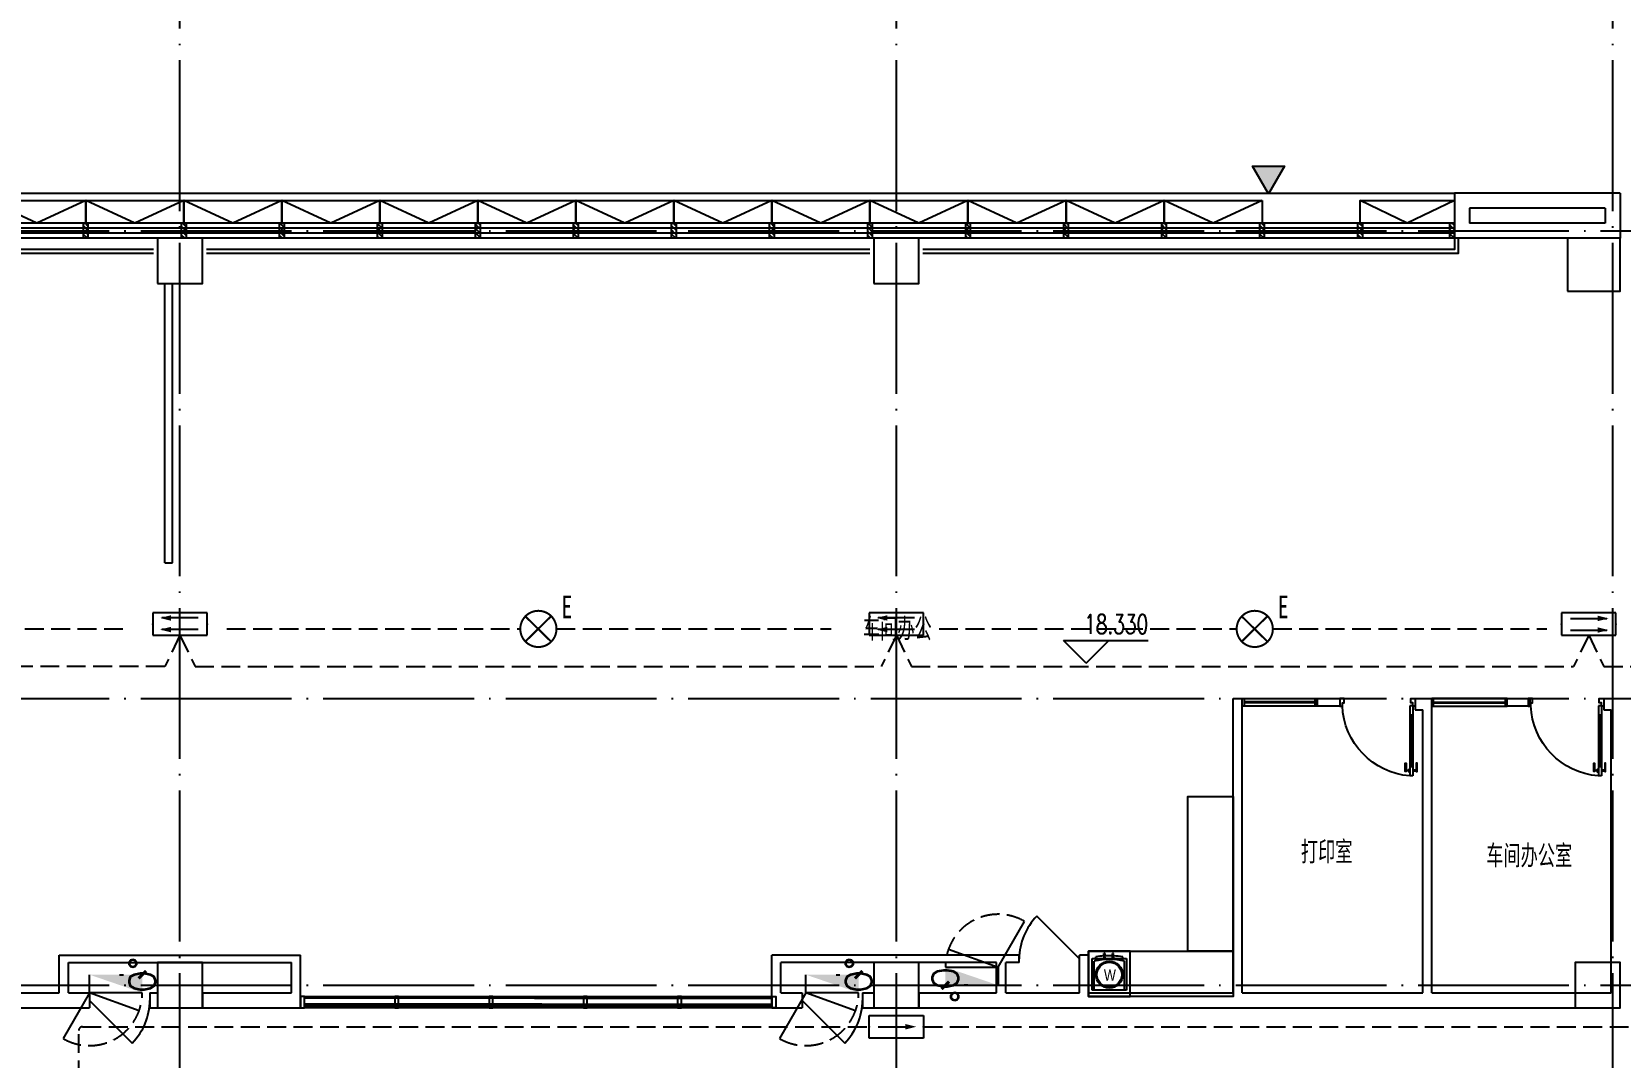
# Model space of a CAD drawing. Extents: x -621157 to 1764546, y -106808 to 741893.
# Drawn here: x 18916 to 39981, y 329046 to 342638 of the extents above; entities that cross this region are included whole.
import ezdxf
from ezdxf.enums import TextEntityAlignment as Align

# ---------------------------------------------------------------- set-up
doc = ezdxf.new("R2010")
doc.units = 0
doc.header["$LTSCALE"] = 1000
doc.header["$MEASUREMENT"] = 0
for name, pattern in [('DASH', [0.35, 0.25, -0.1]), ('XREF-A-101-平面图_t3$0$__DASH', [0.35, 0.25, -0.1]), ('XREF-A-101-平面图_t3$0$DASH', [0.35, 0.25, -0.1]), ('XREF-A-101-平面图_t3$0$DOTE', [2.42, 2, -0.2, 0.02, -0.2])]:
    doc.linetypes.add(name, pattern=pattern)
for name, color, linetype in [('0-底图', 7, 'Continuous'), ('E-EQUIP-LGT', 3, 'Continuous'), ('EQUIP-照明', 3, 'Continuous'), ('TEL_TEXT', 7, 'Continuous'), ('WIRE-应急', 4, 'DASH'), ('WIRE-照明', 4, 'Continuous'), ('XREF-A-101-平面图_t3$0$A-COLUMN', 8, 'Continuous'), ('XREF-A-101-平面图_t3$0$A-CURTWALL', 8, 'Continuous'), ('XREF-A-101-平面图_t3$0$A-DIM_ELEV', 8, 'Continuous'), ('XREF-A-101-平面图_t3$0$A-DOTE', 8, 'Continuous'), ('XREF-A-101-平面图_t3$0$A-RAIL', 8, 'Continuous'), ('XREF-A-101-平面图_t3$0$A-ROOM-CH', 8, 'Continuous'), ('XREF-A-101-平面图_t3$0$A-SEE', 8, 'Continuous'), ('XREF-A-101-平面图_t3$0$A-WALL-FILL', 8, 'Continuous'), ('XREF-A-101-平面图_t3$0$A-WINDOW', 8, 'Continuous'), ('XREF-A-101-平面图_t3$0$A-开启符号', 8, 'Continuous'), ('XREF-A-101-平面图_t3$0$DOOR-INF', 8, 'Continuous'), ('XREF-A-101-平面图_t3$0$F-B-INF', 8, 'Continuous'), ('XREF-A-101-平面图_t3$0$F-L-INF', 8, 'Continuous'), ('XREF-A-101-平面图_t3$0$GLASS WALL-INF', 8, 'Continuous'), ('XREF-A-101-平面图_t3$0$I-WALL-GYPSUM', 8, 'Continuous'), ('XREF-A-101-平面图_t3$0$I-玻璃隔断', 8, 'Continuous'), ('XREF-A-101-平面图_t3$0$P-EQUIPMENT', 8, 'Continuous'), ('XREF-A-101-平面图_t3$0$PARTITION-INF', 8, 'Continuous'), ('XREF-A-101-平面图_t3$0$PUB_HATCH', 8, 'Continuous'), ('XREF-A-101-平面图_t3$0$PUB_TEXT', 8, 'Continuous'), ('XREF-A-101-平面图_t3$0$水-尺寸', 8, 'Continuous'), ('设备-照明', 3, 'Continuous')]:
    doc.layers.add(name, color=color, linetype=linetype)
doc.styles.add('_TEL_DIM', font='SIMPLEX', dxfattribs={"width": 0.8, "height": 3.5, "bigfont": 'HZTXT'})
doc.styles.get("Standard").update_dxf_attribs({"font": 'romans.shx', "bigfont": 'HZDXC.SHX'})
doc.styles.add('STYLE1', font='simhei.ttf')
doc.styles.add('XREF-A-101-平面图_t3$0$-HZDXCROMANS', font='ROMANS.shx', dxfattribs={"bigfont": 'HZDXC.shx'})
doc.styles.add('XREF-A-101-平面图_t3$0$69F Layout plan$0$Standard', font='arial.ttf', dxfattribs={"width": 0.8})
doc.styles.add('XREF-A-101-平面图_t3$0$A-STANDARD', font='SIMPLEX', dxfattribs={"bigfont": 'GBCBIG'})
doc.dimstyles.get("Standard").update_dxf_attribs({"dimscale": 100, "dimtxt": 3.5, "dimasz": 1, "dimexe": 2.5, "dimexo": 3, "dimgap": 1.5, "dimtad": 1, "dimdec": 0, "dimzin": 0, "dimdsep": 46, "dimtxsty": 'Standard', "dimblk": 'ARCHTICK', "dimcen": 0.09, "dimadec": 0, "dimazin": 0, "dimtfac": 1, "dimtdec": 0, "dimtix": 1, "dimtmove": 2, "dimatfit": 3, "dimfxl": 0, "dimtolj": 1, "dimtzin": 0, "dimarcsym": 0})

# ---------------------------------------------------------------- blocks, each defined once
blk = doc.blocks.new('XREF-A-101-平面图_t3$0$柱网4F')
at = {"layer": 'XREF-A-101-平面图_t3$0$A-COLUMN'}
for points in [[(18700, -700), (19300, -700), (19300, -100), (18700, -100)], [(28200, -700), (28800, -700), (28800, -100), (28200, -100)], [(37400, -800), (38100, -800), (38100, -100), (37400, -100)], [(18700, -10300), (19300, -10300), (19300, -9700), (18700, -9700)], [(28200, -10300), (28800, -10300), (28800, -9700), (28200, -9700)], [(37500, -10300), (38100, -10300), (38100, -9700), (37500, -9700)]]:
    blk.add_lwpolyline(points, close=True, dxfattribs=at)
blk = doc.blocks.new('XREF-A-101-平面图_t3$0$G$C869EB286')
at = {"layer": 'XREF-A-101-平面图_t3$0$A-WINDOW'}
h = blk.add_hatch(dxfattribs=at)
h.set_pattern_fill('ANSI31', color=256, scale=25)
h.set_pattern_definition([(45, (-143.957, -89940), (-28.0633, 28.0633), [])])
h.paths.add_polyline_path([(0, 60), (200, 60), (200, 0), (0, 0)])
blk.add_lwpolyline([(0, 60), (200, 60), (200, 0), (0, 0)], close=True, dxfattribs=at)
blk = doc.blocks.new('XREF-A-101-平面图_t3$0$ROOM')
at = {"layer": 'XREF-A-101-平面图_t3$0$A-ROOM-CH', "style": 'XREF-A-101-平面图_t3$0$-HZDXCROMANS', "width": 0.6}
for tag, p in [('中文房间名称', (0, -1000)), ('英文房间名称', (0, -1500))]:
    blk.add_attdef(tag, text='', height=300, dxfattribs=at).set_placement(p, align=Align.CENTER)
blk = doc.blocks.new('_ArchTick')
at = {"color": 0, "linetype": 'ByBlock', "const_width": 0.4}
blk.add_lwpolyline([(-0.5, -0.5), (0.5, 0.5)], dxfattribs=at)
blk = doc.blocks.new('*D25423')
at = {"layer": 'Defpoints', "color": 0}
blk.add_point((0, 0), dxfattribs=at)
blk.add_point((0, 0), dxfattribs=at)
blk.add_point((0, 0), dxfattribs=at)
blk.add_point((0, 0), dxfattribs=at)
at = {"layer": 'XREF-A-101-平面图_t3$0$水-尺寸', "color": 0, "linetype": 'ByBlock', "lineweight": -2}
blk.add_line((0, 300), (0, 250), dxfattribs=at)
blk.add_line((0, 300), (0, 250), dxfattribs=at)
blk.add_arc((0, 0), 0, 180, 180, dxfattribs=at)
at = {"layer": 'XREF-A-101-平面图_t3$0$水-尺寸', "color": 0, "linetype": 'ByBlock', "lineweight": -2, "xscale": 100, "yscale": 100, "zscale": 100}
for rotation in [90, 90.00000000000001]:
    blk.add_blockref('_ArchTick', (0, 0), dxfattribs=dict(at, rotation=rotation))
at = {"layer": 'XREF-A-101-平面图_t3$0$水-尺寸', "color": 0, "insert": (0, 0), "char_height": 350, "attachment_point": 5}
blk.add_mtext('\\A1;0%%d', dxfattribs=at)
blk = doc.blocks.new('XREF-A-101-平面图_t3$0$轴网(3)')
at = {"layer": 'XREF-A-101-平面图_t3$0$A-DOTE', "linetype": 'XREF-A-101-平面图_t3$0$DOTE'}
for p, q in [((19000, -3300), (19000, 43300)), ((28500, -3300), (28500, 43300)), ((38000, -3300), (38000, 43300)), ((-3300, 40000), (69800, 40000)), ((-3300, 33800), (69800, 33800)), ((-3300, 30000), (69800, 30000))]:
    blk.add_line(p, q, dxfattribs=at)
blk = doc.blocks.new('*U25354')
at = {"color": 1}
for p, q in [((1428, 10663), (1428, 7514)), ((1433, 10663), (1433, 7514)), ((1438, 10663), (1438, 7514)), ((1443, 10663), (1443, 7514)), ((1448, 10663), (1448, 7514)), ((1453, 10663), (1453, 7514)), ((1429, 7513), (1428, 7514)), ((1429, 7513), (1432, 7513)), ((1433, 7514), (1432, 7513)), ((1433, 7514), (1438, 7514)), ((1439, 7513), (1438, 7514)), ((1439, 7513), (1442, 7513)), ((1443, 7514), (1442, 7513)), ((1443, 7514), (1448, 7514)), ((1449, 7513), (1448, 7514)), ((1449, 7513), (1452, 7513)), ((1453, 7514), (1452, 7513))]:
    blk.add_line(p, q, dxfattribs=at)
blk = doc.blocks.new('*U25355')
at = {"color": 1}
for p, q in [((3016, 1134), (3015, 1133)), ((3015, 1133), (3015, 1129)), ((3016, 1128), (3015, 1129)), ((6165, 1134), (3016, 1134)), ((6165, 1128), (3016, 1128))]:
    blk.add_line(p, q, dxfattribs=at)
blk = doc.blocks.new('*U25356')
at = {"color": 1}
for p, q in [((1428, 10663), (1428, 7514)), ((1433, 10663), (1433, 7514)), ((1438, 10663), (1438, 7514)), ((1443, 10663), (1443, 7514)), ((1448, 10663), (1448, 7514)), ((1453, 10663), (1453, 7514)), ((1429, 7513), (1428, 7514)), ((1429, 7513), (1432, 7513)), ((1433, 7514), (1432, 7513)), ((1433, 7514), (1438, 7514)), ((1439, 7513), (1438, 7514)), ((1439, 7513), (1442, 7513)), ((1443, 7514), (1442, 7513)), ((1443, 7514), (1448, 7514)), ((1449, 7513), (1448, 7514)), ((1449, 7513), (1452, 7513)), ((1453, 7514), (1452, 7513))]:
    blk.add_line(p, q, dxfattribs=at)
blk = doc.blocks.new('*U25357')
at = {"color": 1}
for p, q in [((3016, 1134), (3015, 1133)), ((3015, 1133), (3015, 1129)), ((3016, 1128), (3015, 1129)), ((6165, 1134), (3016, 1134)), ((6165, 1128), (3016, 1128))]:
    blk.add_line(p, q, dxfattribs=at)
blk = doc.blocks.new('XREF-A-101-平面图_t3$0$A$C4A4B287C')
at = {"layer": 'XREF-A-101-平面图_t3$0$GLASS WALL-INF', "elevation": -1}
blk.add_lwpolyline([(100, 300), (100, 0), (0, 0), (0, 300)], close=True, dxfattribs=at)
blk = doc.blocks.new('*U25363')
at = {"layer": 'XREF-A-101-平面图_t3$0$PARTITION-INF', "color": 8}
for p, q in [((-21681, 43130), (-20732, 43130)), ((-20732, 43030), (-21681, 43030))]:
    blk.add_line(p, q, dxfattribs=at)
at = {"layer": 'XREF-A-101-平面图_t3$0$PARTITION-INF', "color": 5}
for p, q in [((-20732, 43085), (-21681, 43085)), ((-20732, 43075), (-21681, 43075))]:
    blk.add_line(p, q, dxfattribs=at)
for points in [[(-21706, 43130), (-21681, 43130), (-21681, 43030), (-21706, 43030)], [(-20732, 43130), (-20707, 43130), (-20707, 43030), (-20732, 43030)]]:
    blk.add_lwpolyline(points, close=True, dxfattribs=at)
blk = doc.blocks.new('XREF-A-101-平面图_t3$0$EW23')
at = {"color": 5}
for p, q in [((7205, 24900, 0), (7205, 23970, 0)), ((7205, 24900, 0), (7245, 24900, 0)), ((7245, 24900, 0), (7245, 23970, 0)), ((7245, 24780, 0), (7205, 24780, 0)), ((7205, 24090, 0), (7246, 24090, 0)), ((7205, 23970, 0), (7245, 23970, 0))]:
    blk.add_line(p, q, dxfattribs=at)
at = {"color": 5, "elevation": 0}
for points in [[(7215, 24995), (7175, 24995), (7175, 24895), (7205, 24895), (7205, 24940), (7233, 24940), (7233, 24985), (7233, 24995), (7215, 24995)], [(8135, 24995), (8175, 24995), (8175, 24895), (8140, 24895), (8140, 24940), (8117, 24940), (8117, 24985), (8117, 24995), (8135, 24995)]]:
    blk.add_lwpolyline(points, close=True, dxfattribs=at)
at = {"color": 8, "elevation": 0}
for points in [[(7228, 24780), (7228, 24090)], [(7160, 24035), (7160, 24026), (7150, 24026), (7150, 24140), (7160, 24140), (7160, 24045)], [(7296, 24035), (7296, 24026), (7306, 24026), (7306, 24140), (7296, 24140), (7296, 24045)]]:
    blk.add_lwpolyline(points, dxfattribs=at)
for points in [[(7200, 24035), (7154, 24035), (7154, 24045), (7200, 24045)], [(7205, 24021), (7200, 24021), (7200, 24059), (7205, 24059)], [(7246, 24021), (7256, 24021), (7256, 24059), (7246, 24059)], [(7256, 24035), (7302, 24035), (7302, 24045), (7256, 24045)]]:
    blk.add_lwpolyline(points, close=True, dxfattribs=at)
at = {"color": 8}
blk.add_arc((7172, 24936, 0), 969, 274.4003, 357.8611, dxfattribs=at)
blk = doc.blocks.new('*U25369')
at = {"layer": 'XREF-A-101-平面图_t3$0$PARTITION-INF', "color": 8}
for p, q in [((-18931, 43130), (-17988, 43130)), ((-17988, 43030), (-18931, 43030))]:
    blk.add_line(p, q, dxfattribs=at)
at = {"layer": 'XREF-A-101-平面图_t3$0$PARTITION-INF', "color": 5}
for p, q in [((-17988, 43085), (-18931, 43085)), ((-17988, 43075), (-18931, 43075))]:
    blk.add_line(p, q, dxfattribs=at)
for points in [[(-18956, 43130), (-18931, 43130), (-18931, 43030), (-18956, 43030)], [(-17988, 43130), (-17963, 43130), (-17963, 43030), (-17988, 43030)]]:
    blk.add_lwpolyline(points, close=True, dxfattribs=at)
blk = doc.blocks.new('XREF-A-101-平面图_t3$0$A$C2C206FAC')
for p, q in [((0, 485), (400, 485)), ((0, 485), (0, 98)), ((400, 485), (400, 98)), ((20, 94), (20, 44)), ((148, 50), (145, 0)), ((145, 0), (160, 0)), ((148, 50), (150, 50)), ((155, 50), (157, 50)), ((157, 50), (160, 0)), ((260, 50), (257, 0)), ((257, 0), (272, 0)), ((260, 50), (262, 50)), ((267, 50), (269, 50)), ((269, 50), (272, 0)), ((380, 94), (380, 44))]:
    blk.add_line(p, q)
for centre, radius in [((200, 278), 179), ((200, 278), 164), ((153, 50), 2.6), ((265, 50), 2.6)]:
    blk.add_circle(centre, radius)
for centre, radius, start, end in [((200, 1084), 1006, 258.547, 281.4897), ((200, 1084), 1056, 260.1999, 267.1079), ((152, 54), 10.9, 296.6275, 243.5797), ((200, 1084), 1056, 267.7307, 273.2177), ((265, 54), 10.9, 296.6275, 243.5797), ((200, 1084), 1056, 273.8352, 279.8368)]:
    blk.add_arc(centre, radius, start, end)
at = {"insert": (1123, 210), "char_height": 150, "width": 1952.54, "attachment_point": 1, "rotation": 180, "style": 'XREF-A-101-平面图_t3$0$69F Layout plan$0$Standard'}
blk.add_mtext('\\pxi5.6747;W', dxfattribs=at)
blk = doc.blocks.new('XREF-A-101-平面图_t3$0$yuouioui')
at = {"linetype": 'XREF-A-101-平面图_t3$0$__DASH', "ltscale": 1000}
blk.add_lwpolyline([(300666, 20452), (301087, 20452), (301087, 20000), (300666, 20000)], close=True, dxfattribs=at)
at = {"linetype": 'XREF-A-101-平面图_t3$0$__DASH', "ltscale": 1000, "rotation": 89.98165643611132}
blk.add_blockref('XREF-A-101-平面图_t3$0$A$C2C206FAC', (301151, 20026), dxfattribs=at)
blk = doc.blocks.new('XREF-A-101-平面图_t3$0$G$CFDD5568B')
at = {"layer": 'XREF-A-101-平面图_t3$0$F-B-INF', "elevation": -1}
for points in [[(32867, -7397), (32867, -9450), (32267, -9450), (32267, -7397)], [(30950, -9450), (32867, -9450), (32867, -10050), (30950, -10050)]]:
    blk.add_lwpolyline(points, close=True, dxfattribs=at)
at = {"layer": 'XREF-A-101-平面图_t3$0$F-B-INF'}
blk.add_lwpolyline([(30950, -10050), (31500, -10050), (31500, -9450), (30950, -9450)], close=True, dxfattribs=at)
at = {"layer": 'XREF-A-101-平面图_t3$0$I-玻璃隔断'}
for points in [[(20550, -10200), (20550, -10050), (20500, -10050), (20500, -10200)], [(20550, -10200), (20550, -10050), (26750, -10050), (26750, -10200)], [(21800, -10200), (21800, -10050), (21750, -10050), (21750, -10200)], [(23050, -10200), (23050, -10050), (23000, -10050), (23000, -10200)], [(24300, -10200), (24300, -10050), (24250, -10050), (24250, -10200)], [(25550, -10200), (25550, -10050), (25500, -10050), (25500, -10200)], [(26750, -10200), (26750, -10050), (26800, -10050), (26800, -10200)]]:
    blk.add_lwpolyline(points, close=True, dxfattribs=at)
at = {"layer": 'XREF-A-101-平面图_t3$0$DOOR-INF'}
for p, rotation in [((34280, -6200, 1), 89.99999999968202), ((36799, -6200), 89.99999999968206)]:
    blk.add_blockref('XREF-A-101-平面图_t3$0$A$C4A4B287C', p, dxfattribs=dict(at, rotation=rotation))
at = {"layer": 'XREF-A-101-平面图_t3$0$DOOR-INF', "xscale": -1}
for p in [(42455, -31095, 0), (44955, -31095, 0)]:
    blk.add_blockref('XREF-A-101-平面图_t3$0$EW23', p, dxfattribs=at)
at = {"layer": 'XREF-A-101-平面图_t3$0$F-L-INF', "ltscale": 0.15, "rotation": 89.99999999999999}
blk.add_blockref('XREF-A-101-平面图_t3$0$yuouioui', (51451, -310632), dxfattribs=at)
at = {"layer": 'XREF-A-101-平面图_t3$0$I-玻璃隔断', "color": 1}
blk.add_blockref('*U25355', (17535, -11199), dxfattribs=at)
at = {"layer": 'XREF-A-101-平面图_t3$0$I-玻璃隔断', "color": 1, "xscale": -1}
blk.add_blockref('*U25357', (29765, -11199), dxfattribs=at)
at = {"layer": 'XREF-A-101-平面图_t3$0$I-玻璃隔断', "color": 1, "xscale": -1, "rotation": 270}
blk.add_blockref('*U25354', (13037, -11602), dxfattribs=at)
at = {"layer": 'XREF-A-101-平面图_t3$0$I-玻璃隔断', "color": 1, "rotation": 90.00000000000001}
blk.add_blockref('*U25356', (34263, -11602), dxfattribs=at)
at = {"layer": 'XREF-A-101-平面图_t3$0$PARTITION-INF'}
blk.add_blockref('*U25369', (51943, -49230, -1), dxfattribs=at)
at = {"layer": 'XREF-A-101-平面图_t3$0$PARTITION-INF', "xscale": -1}
blk.add_blockref('*U25363', (14793, -49231, -1), dxfattribs=at)
blk = doc.blocks.new('XREF-A-101-平面图_t3$0$bz1')
at = {"layer": 'XREF-A-101-平面图_t3$0$PUB_HATCH'}
h = blk.add_hatch(color=1, dxfattribs=at)
h.dxf.hatch_style = 1
h.paths.add_polyline_path([(4866032, -641203), (4865818, -641573), (4866245, -641573)])
at = {"layer": 'XREF-A-101-平面图_t3$0$PUB_TEXT', "color": 1}
blk.add_lwpolyline([(4866032, -641203), (4865818, -641573), (4866245, -641573)], close=True, dxfattribs=at)
blk = doc.blocks.new('XREF-A-101-平面图_t3$0$G$C34B60025')
at = {"xscale": -1, "rotation": 180}
blk.add_blockref('XREF-A-101-平面图_t3$0$bz1', (-4832696, -440615), dxfattribs=at)
blk = doc.blocks.new('XREF-A-101-平面图_t3$0$DOOR2DLIB$SYSLIB$00000101')
at = {"color": 0}
blk.add_line((0.5, 0), (-0.207, 0.707), dxfattribs=at)
blk.add_arc((0.5, 0), 1, 135, 180, dxfattribs=at)
blk = doc.blocks.new('HC002633132082')
at = {"layer": 'EQUIP-照明', "color": 0, "linetype": 'Continuous', "const_width": 0.267}
blk.add_lwpolyline([(-2.37, 0, 1), (2.43, 0, 1)], format="xyb", close=True, dxfattribs=at)
for points in [[(-1.7, 1.67), (1.7, -1.67)], [(-1.7, -1.67), (-1.7, -1.67), (1.7, 1.67)]]:
    blk.add_lwpolyline(points, dxfattribs=at)
at = {"layer": 'EQUIP-照明', "color": 0}
blk.add_point((0, 0), dxfattribs=at)
at = {"color": 0, "width": 0.7}
blk.add_attdef('PSFHATT', (4.48, -2.4), '', height=0.025, dxfattribs=at)
at = {"layer": 'EQUIP-照明', "color": 0, "style": 'STYLE1', "width": 0.7}
blk.add_text('E', height=3, dxfattribs=at).set_placement((3.81, 1.42), align=Align.CENTER)
at = {"layer": 'EQUIP-照明', "color": 0, "style": '_TEL_DIM', "flags": 1}
blk.add_attdef('A', text='', height=0.0001, dxfattribs=at).set_placement((0.03, 0), align=Align.MIDDLE_CENTER)
blk = doc.blocks.new('HC002631130701')
at = {"layer": 'WIRE-照明', "color": 0}
for p, q in [((-3.6, 3), (3.6, 3)), ((-3.6, 0), (-3.6, 3)), ((3.6, 3), (3.6, 0)), ((3.6, 0), (-3.6, 0)), ((-2.4, 1.5), (1.2, 1.5))]:
    blk.add_line(p, q, dxfattribs=at)
for p in [(0, 3), (-3.6, 1.5), (0, 0), (3.6, 1.5)]:
    blk.add_point(p, dxfattribs=at)
blk.add_solid([(1.2, 1.86), (2.64, 1.5), (1.2, 1.14)], dxfattribs=at)
at = {"color": 0, "width": 0.7}
blk.add_attdef('PSFHATT', (3.62, 0), '', height=0.025, dxfattribs=at)
at = {"layer": 'TEL_TEXT', "color": 0, "style": '_TEL_DIM', "flags": 1}
blk.add_attdef('A', text='', height=0.0001, dxfattribs=at).set_placement((0, 3), align=Align.MIDDLE_CENTER)
blk = doc.blocks.new('HC002651110953')
at = {"layer": 'E-EQUIP-LGT', "color": 0}
for p, q in [((-7.2, 1.5), (-7.2, -1.5)), ((0, 1.5), (-7.2, 1.5)), ((-6, 0.74), (-1.2, 0.74)), ((0, -1.5), (0, 1.5)), ((-7.2, -1.5), (0, -1.5)), ((-6, -0.8), (-1.2, -0.8))]:
    blk.add_line(p, q, dxfattribs=at)
for p in [(-7.2, 0), (0, 0)]:
    blk.add_point(p, dxfattribs=at)
for points in [[(-2.4, 0.38), (-0.96, 0.74), (-2.4, 1.1)], [(-2.4, -1.16), (-0.96, -0.8), (-2.4, -0.44)]]:
    blk.add_solid(points, dxfattribs=at)
at = {"color": 0, "width": 0.7}
blk.add_attdef('PSFHATT', (0.02, -1.5), '', height=0.025, dxfattribs=at)
at = {"layer": 'E-EQUIP-LGT', "color": 0, "style": '_TEL_DIM', "flags": 1}
for tag in ['A', 'REMARK']:
    blk.add_attdef(tag, text='', height=0.0001, dxfattribs=at).set_placement((-3.6, -1.5), align=Align.MIDDLE_CENTER)
blk = doc.blocks.new('XREF-A-101-平面图_t3$0$单出口消火栓新')
for p, q in [((-240, 700), (-846.2, 1050)), ((-479.4, 42.2), (-240, 700)), ((-240, 0), (-240, 700)), ((-240, 700), (0, 700))]:
    blk.add_line(p, q)
at = {"color": 0, "linetype": 'XREF-A-101-平面图_t3$0$DASH'}
blk.add_arc((-240, 700), 700, 150, 270, dxfattribs=at)
blk.add_solid([(-240, 0), (0, 0), (0, 700)])
at = {"layer": 'XREF-A-101-平面图_t3$0$水-尺寸', "linetype": 'ByBlock'}
dim = blk.add_angular_dim_3p(base=(0, 0), center=(0, 0), p1=(0, 0), p2=(0, 0), dimstyle='Standard', dxfattribs=at)
dim.commit()
dim.dimension.update_dxf_attribs({"geometry": '*D25423', "text_midpoint": (0, 0)})
blk = doc.blocks.new('XREF-A-101-平面图_t3$0$G$C156FCA62')
at = {"layer": 'XREF-A-101-平面图_t3$0$P-EQUIPMENT'}
for p, rotation in [((29150, 330000), 270), ((18500, 330140), 90), ((28000, 330140), 90)]:
    blk.add_blockref('XREF-A-101-平面图_t3$0$单出口消火栓新', p, dxfattribs=dict(at, rotation=rotation))
blk = doc.blocks.new('XREF-A-101-平面图_t3$0$G$C646F86AA')
at = {"layer": 'XREF-A-101-平面图_t3$0$P-EQUIPMENT'}
for p, rotation in [((29150, 330000), 270), ((18500, 330140), 90), ((28000, 330140), 90)]:
    blk.add_blockref('XREF-A-101-平面图_t3$0$单出口消火栓新', p, dxfattribs=dict(at, rotation=rotation))
blk = doc.blocks.new('XREF-A-101-平面图_t3')
at = {"layer": 'XREF-A-101-平面图_t3$0$A-CURTWALL'}
for p, q in [((235900, 340100), (204800, 340100)), ((235900, 340033), (204800, 340033)), ((235900, 339900), (235900, 340100)), ((235900, 339967), (204800, 339967)), ((235900, 339900), (204800, 339900))]:
    blk.add_line(p, q, dxfattribs=at)
at = {"layer": 'XREF-A-101-平面图_t3$0$A-RAIL'}
for points in [[(235950, 339900), (235950, 339700), (228850, 339700)], [(235900, 339900), (235900, 339750), (228850, 339750)], [(218650, 339750), (209800, 339750)], [(218650, 339700), (209800, 339700)], [(228150, 339750), (219350, 339750)], [(228150, 339700), (219350, 339700)]]:
    blk.add_lwpolyline(points, dxfattribs=at)
at = {"layer": 'XREF-A-101-平面图_t3$0$A-SEE'}
blk.add_lwpolyline([(204800, 340500), (235900, 340500)], dxfattribs=at)
at = {"layer": 'XREF-A-101-平面图_t3$0$A-WALL-FILL', "color": 171}
for p, q in [((238100, 340500), (235900, 340500)), ((235900, 340500), (235900, 339900)), ((238100, 340500), (238100, 339900)), ((237900, 340300), (236100, 340300)), ((236100, 340300), (236100, 340100)), ((237900, 340300), (237900, 340100)), ((237900, 340100), (236100, 340100)), ((238100, 339900), (235900, 339900))]:
    blk.add_line(p, q, dxfattribs=at)
at = {"layer": 'XREF-A-101-平面图_t3$0$A-开启符号', "linetype": 'Continuous'}
for points in [[(217750, 340400), (217750, 340100), (216450, 340100), (216450, 340400)], [(219050, 340400), (219050, 340100), (217750, 340100), (217750, 340400)], [(220350, 340400), (220350, 340100), (219050, 340100), (219050, 340400)], [(221650, 340400), (221650, 340100), (220350, 340100), (220350, 340400)], [(222950, 340400), (222950, 340100), (221650, 340100), (221650, 340400)], [(224250, 340400), (224250, 340100), (222950, 340100), (222950, 340400)], [(225550, 340400), (225550, 340100), (224250, 340100), (224250, 340400)], [(226850, 340400), (226850, 340100), (225550, 340100), (225550, 340400)], [(228150, 340400), (228150, 340100), (226850, 340100), (226850, 340400)], [(229450, 340400), (229450, 340100), (228150, 340100), (228150, 340400)], [(230750, 340400), (230750, 340100), (229450, 340100), (229450, 340400)], [(232050, 340400), (232050, 340100), (230750, 340100), (230750, 340400)], [(233350, 340400), (233350, 340100), (232050, 340100), (232050, 340400)], [(235900, 340400), (235900, 340100), (234650, 340100), (234650, 340400)]]:
    blk.add_lwpolyline(points, close=True, dxfattribs=at)
for points in [[(217750, 340400), (217100, 340100), (216450, 340400)], [(219050, 340400), (218400, 340100), (217750, 340400)], [(220350, 340400), (219700, 340100), (219050, 340400)], [(221650, 340400), (221000, 340100), (220350, 340400)], [(222950, 340400), (222300, 340100), (221650, 340400)], [(224250, 340400), (223600, 340100), (222950, 340400)], [(225550, 340400), (224900, 340100), (224250, 340400)], [(226850, 340400), (226200, 340100), (225550, 340400)], [(228150, 340400), (227500, 340100), (226850, 340400)], [(229450, 340400), (228800, 340100), (228150, 340400)], [(230750, 340400), (230100, 340100), (229450, 340400)], [(232050, 340400), (231400, 340100), (230750, 340400)], [(233350, 340400), (232700, 340100), (232050, 340400)], [(235900, 340400), (235275, 340100), (234650, 340400)]]:
    blk.add_lwpolyline(points, dxfattribs=at)
at = {"layer": 'XREF-A-101-平面图_t3$0$I-WALL-GYPSUM'}
blk.add_line((218800, 339300), (218900, 339300), dxfattribs=at)
blk.add_blockref('XREF-A-101-平面图_t3$0$G$C156FCA62', (200000, 0))
at = {"layer": 'XREF-A-101-平面图_t3$0$A-COLUMN'}
blk.add_blockref('XREF-A-101-平面图_t3$0$柱网4F', (200000, 340000), dxfattribs=at)
at = {"layer": 'XREF-A-101-平面图_t3$0$A-DOTE'}
blk.add_blockref('XREF-A-101-平面图_t3$0$轴网(3)', (200000, 300000), dxfattribs=at)
at = {"layer": 'XREF-A-101-平面图_t3$0$A-ROOM-CH'}
ref = blk.add_blockref('XREF-A-101-平面图_t3$0$ROOM', (228513, 335569), dxfattribs=at)
ref.add_attrib('中文房间名称', '车间办公', dxfattribs={"height": 300, "style": 'XREF-A-101-平面图_t3$0$-HZDXCROMANS', "width": 0.8}).set_placement((228513, 334569), align=Align.CENTER)
ref = blk.add_blockref('XREF-A-101-平面图_t3$0$ROOM', (234207, 332613), dxfattribs=at)
ref.add_attrib('中文房间名称', '打印室', dxfattribs={"height": 300, "style": 'XREF-A-101-平面图_t3$0$-HZDXCROMANS', "width": 0.8}).set_placement((234207, 331613), align=Align.CENTER)
at = {"layer": 'XREF-A-101-平面图_t3$0$A-WINDOW', "rotation": 270}
for p in [(217720, 340100), (219020, 340100), (220320, 340100), (221620, 340100), (222920, 340100), (224220, 340100), (225520, 340100), (226820, 340100), (228120, 340100), (229420, 340100), (230720, 340100), (232020, 340100), (233320, 340100), (234620, 340100), (235840, 340100)]:
    blk.add_blockref('XREF-A-101-平面图_t3$0$G$C869EB286', p, dxfattribs=at)
blk.add_blockref('XREF-A-101-平面图_t3$0$G$CFDD5568B', (200100, 339900))
at = {"layer": 'XREF-A-101-平面图_t3$0$A-DIM_ELEV'}
for p, q in [((231017, 334270), (230717, 334570)), ((230717, 334570), (231838, 334570)), ((231017, 334270), (231317, 334570))]:
    blk.add_line(p, q, dxfattribs=at)
at = {"layer": 'XREF-A-101-平面图_t3$0$I-WALL-GYPSUM'}
for p, q in [((218800, 335600), (218800, 339300)), ((218900, 335600), (218900, 339300)), ((218800, 335600), (218900, 335600)), ((232967, 329900), (232967, 333800)), ((232967, 333800), (233087, 333800)), ((233087, 329900), (233087, 333800)), ((235380, 333800), (235600, 333800)), ((235380, 333800), (235380, 333650)), ((235600, 329900), (235600, 333800)), ((237880, 333800), (238040, 333800)), ((237880, 333800), (237880, 333650)), ((238040, 333800), (238300, 333800)), ((235380, 333650), (235480, 333650)), ((235480, 329900), (235480, 333650)), ((237880, 333650), (237980, 333650)), ((237980, 329900), (237980, 333650)), ((217400, 329900), (217400, 330400)), ((217400, 330400), (220600, 330400)), ((217520, 329900), (217520, 330300)), ((217520, 330300), (220480, 330300)), ((220480, 329900), (220480, 330300)), ((220600, 329700), (220600, 330400)), ((229890, 330400), (226850, 330400)), ((226850, 329700), (226850, 330400)), ((229830, 330300), (226970, 330300)), ((226970, 329900), (226970, 330300)), ((229830, 329900), (229830, 330300)), ((230130, 330400), (229890, 330400)), ((230130, 330300), (229950, 330300)), ((229950, 329900), (229950, 330300)), ((231050, 330400), (230930, 330400)), ((230930, 329900), (230930, 330300)), ((231050, 329900), (231050, 330400)), ((216350, 329900), (217400, 329900)), ((217520, 329900), (217800, 329900)), ((218600, 329900), (218700, 329900)), ((218700, 329900), (218700, 329700)), ((219300, 329900), (220480, 329900)), ((219300, 329900), (219300, 329700)), ((226970, 329900), (227250, 329900)), ((228050, 329900), (228200, 329900)), ((228200, 329900), (228200, 329700)), ((228800, 329900), (229830, 329900)), ((228800, 329900), (228800, 329700)), ((229950, 329900), (230930, 329900)), ((231050, 329900), (232967, 329900)), ((233087, 329900), (235480, 329900)), ((235600, 329900), (237980, 329900)), ((216300, 329700), (217460, 329700)), ((217460, 329700), (217800, 329700)), ((218600, 329700), (218700, 329700)), ((219300, 329700), (220600, 329700)), ((226850, 329700), (227250, 329700)), ((228050, 329700), (228200, 329700)), ((228800, 329700), (229890, 329700)), ((229890, 329700), (230990, 329700)), ((230990, 329700), (233027, 329700)), ((233027, 329700), (235527, 329700)), ((235527, 329700), (238040, 329700)), ((238040, 329700), (238100, 329700))]:
    blk.add_line(p, q, dxfattribs=at)
for points in [[(230130, 330300), (230130, 330400)], [(230930, 330300), (230930, 330400)], [(217800, 329900), (217800, 329700)], [(218600, 329900), (218600, 329700)], [(227250, 329900), (227250, 329700)], [(228050, 329900), (228050, 329700)]]:
    blk.add_lwpolyline(points, dxfattribs=at)
for name, p in [('XREF-A-101-平面图_t3$0$G$C646F86AA', (200000, 0)), ('XREF-A-101-平面图_t3$0$G$C646F86AA', (200000, 0)), ('XREF-A-101-平面图_t3$0$G$C34B60025', (200100, 139900))]:
    blk.add_blockref(name, p)
at = {"layer": 'XREF-A-101-平面图_t3$0$A-ROOM-CH'}
ref = blk.add_blockref('XREF-A-101-平面图_t3$0$ROOM', (236893, 332562), dxfattribs=at)
ref.add_attrib('中文房间名称', '车间办公室', dxfattribs={"height": 300, "style": 'XREF-A-101-平面图_t3$0$-HZDXCROMANS', "width": 0.8}).set_placement((236893, 331562), align=Align.CENTER)
at = {"layer": 'XREF-A-101-平面图_t3$0$A-WINDOW', "xscale": -800, "yscale": -800, "zscale": -800, "rotation": 180}
blk.add_blockref('XREF-A-101-平面图_t3$0$DOOR2DLIB$SYSLIB$00000101', (230530, 330350), dxfattribs=at)
at = {"layer": 'XREF-A-101-平面图_t3$0$A-WINDOW', "xscale": -800, "yscale": -800, "zscale": -800}
for p in [(218200, 329800), (227650, 329800)]:
    blk.add_blockref('XREF-A-101-平面图_t3$0$DOOR2DLIB$SYSLIB$00000101', p, dxfattribs=at)
at = {"layer": 'XREF-A-101-平面图_t3$0$A-DIM_ELEV', "color": 7, "style": 'XREF-A-101-平面图_t3$0$A-STANDARD', "width": 0.705882}
blk.add_text('18.330', height=255, dxfattribs=at).set_placement((230991, 334660))

msp = doc.modelspace()

# ---------------------------------------------------------------- block references
at = {"layer": '0-底图'}
msp.add_blockref('XREF-A-101-平面图_t3', (-198119, 0), dxfattribs=at)

# ---------------------------------------------------------------- next in the draw order: linework, layer by layer
at = {"layer": 'WIRE-应急'}
for points in [[(16374, 334723), (20135, 334723)], [(20881, 334638), (20680, 334223)], [(20881, 334638), (21081, 334223)], [(21502, 334723), (25394, 334723)], [(25874, 334723), (29518, 334723)], [(30381, 334638), (30180, 334223)], [(30381, 334638), (30581, 334223)], [(30948, 334723), (34894, 334723)], [(35374, 334723), (39008, 334723)], [(39563, 334638), (39363, 334223)], [(39563, 334638), (39763, 334223)], [(20680, 334223), (13946, 334223), (13796, 334455)], [(21081, 334223), (30180, 334223)], [(30581, 334223), (39363, 334223)], [(39763, 334223), (49180, 334223)], [(30741, 329450), (40111, 329450)]]:
    msp.add_lwpolyline(points, dxfattribs=at)
msp.add_lwpolyline([(19538, 328752), (19538, 329400, -0.414214), (19588, 329450), (30021, 329450)], format="xyb", dxfattribs=at)

# ---------------------------------------------------------------- next in the draw order: block references
at = {"layer": '设备-照明', "xscale": 100, "yscale": 100, "zscale": 100}
for name, p in [('HC002633132082', (25631, 334723)), ('HC002633132082', (35131, 334723)), ('HC002651110953', (39923, 334788)), ('HC002631130701', (30381, 329300))]:
    msp.add_blockref(name, p, dxfattribs=at)
at = {"layer": '设备-照明', "xscale": 100, "yscale": 100, "zscale": 100, "rotation": 180}
for p in [(20521, 334788), (30021, 334788)]:
    msp.add_blockref('HC002651110953', p, dxfattribs=at)

doc.saveas('drawing.dxf')
